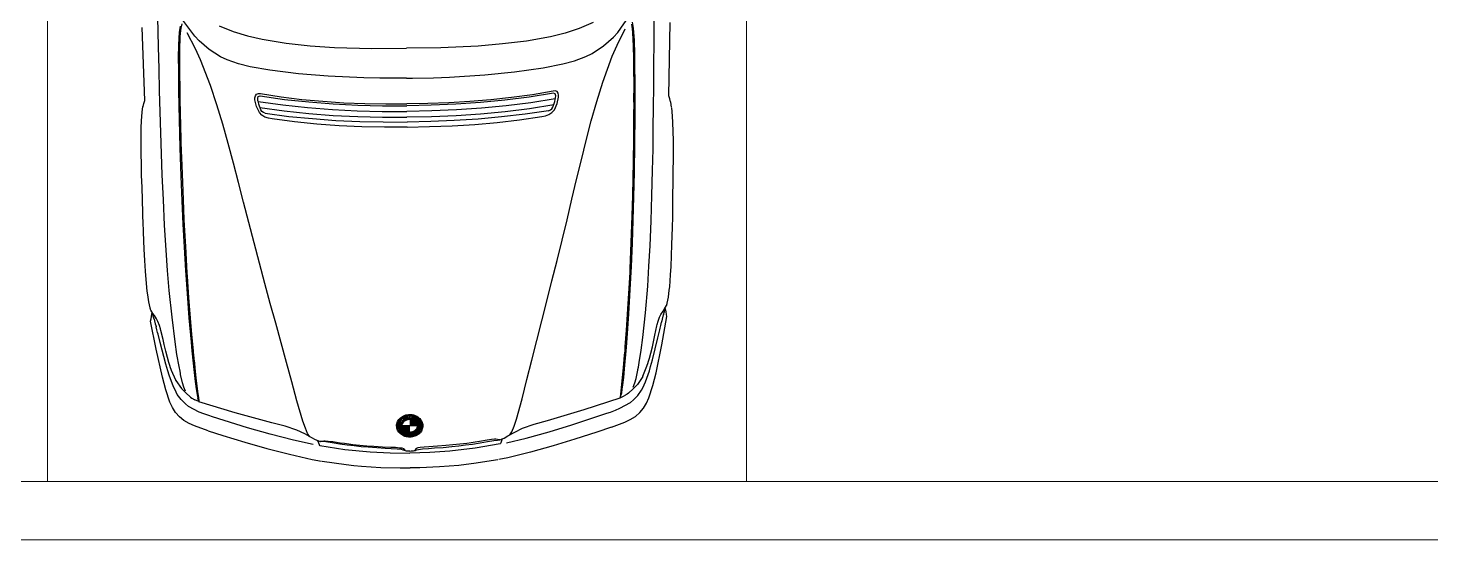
# Model space of a CAD drawing. Header units: inches. Extents: x 13 to 261, y -112 to -47.
# Drawn here: x 52.744 to 57.562, y -83.927 to -82.17 of the extents above; entities that cross this region are included whole.
import ezdxf

# ---------------------------------------------------------------- set-up
doc = ezdxf.new("R2010")
doc.units = ezdxf.units.IN
doc.header["$MEASUREMENT"] = 0
doc.layers.add('BANQUETA', color=2, linetype='Continuous', lineweight=18)
doc.layers.add('CAJONES', color=3, linetype='Continuous', lineweight=20)

msp = doc.modelspace()

# ---------------------------------------------------------------- linework, layer by layer
at = {"linetype": 'Continuous'}
for p, q in [((53.1448, -82.4187), (53.1361, -82.1678)), ((53.3192, -82.2416), (53.2902, -82.1859)), ((54.7672, -82.2287), (54.7952, -82.1724)), ((54.9448, -82.4026), (54.949, -82.1515)), ((53.1357, -82.4603), (53.1362, -82.4578)), ((54.9546, -82.444), (54.9541, -82.4415)), ((53.1637, -83.132), (53.1632, -83.13)), ((54.9386, -83.1162), (54.9391, -83.1142)), ((53.1869, -83.2063), (53.1838, -83.1949)), ((54.9168, -83.1909), (54.9197, -83.1793)), ((53.2519, -83.3798), (53.2514, -83.3788)), ((54.8549, -83.3654), (54.8554, -83.3644)), ((54.777, -83.4386), (54.791, -83.4325)), ((53.3311, -83.4516), (53.317, -83.4457)), ((54.0289, -83.534), (54.0133, -83.5342)), ((54.029, -83.5327), (54.0134, -83.5329)), ((54.0293, -83.5314), (54.0135, -83.5316)), ((54.0296, -83.5301), (54.0137, -83.5303)), ((54.0299, -83.5288), (54.0139, -83.529)), ((54.0304, -83.5275), (54.0142, -83.5277)), ((54.031, -83.5262), (54.0146, -83.5263)), ((54.0317, -83.5249), (54.015, -83.525)), ((54.0285, -83.5236), (54.0155, -83.5237)), ((54.0252, -83.5224), (54.016, -83.5224)), ((54.0219, -83.5211), (54.0166, -83.5211)), ((54.0186, -83.5198), (54.0173, -83.5198)), ((54.0195, -83.5185), (54.018, -83.5185)), ((54.0203, -83.5172), (54.0189, -83.5172)), ((54.0228, -83.5159), (54.0198, -83.5159)), ((54.0221, -83.5146), (54.0208, -83.5146)), ((54.0233, -83.5133), (54.0219, -83.5133)), ((54.024, -83.5172), (54.0219, -83.5172)), ((54.0273, -83.5119), (54.0231, -83.512)), ((54.0262, -83.5106), (54.0244, -83.5107)), ((54.0278, -83.5093), (54.0259, -83.5093)), ((54.0284, -83.5132), (54.0271, -83.5132)), ((54.047, -83.5079), (54.0275, -83.508)), ((54.0287, -83.5171), (54.0283, -83.5171)), ((54.0808, -83.5349), (54.0289, -83.5353)), ((54.0471, -83.5066), (54.0294, -83.5067)), ((54.032, -83.5184), (54.0295, -83.5184)), ((54.047, -83.5092), (54.0301, -83.5093)), ((54.036, -83.5197), (54.0307, -83.5197)), ((54.0326, -83.5236), (54.0307, -83.5236)), ((54.0548, -83.5351), (54.0309, -83.5353)), ((54.047, -83.5105), (54.0313, -83.5106)), ((54.0471, -83.5053), (54.0315, -83.5054)), ((54.0336, -83.5223), (54.0316, -83.5223)), ((54.0347, -83.521), (54.0318, -83.521)), ((54.0469, -83.5118), (54.0324, -83.5119)), ((54.0498, -83.513), (54.0336, -83.5132)), ((54.0472, -83.504), (54.0339, -83.5041)), ((54.0448, -83.5144), (54.0347, -83.5145)), ((54.0376, -83.5183), (54.0352, -83.5184)), ((54.0417, -83.5157), (54.0359, -83.5158)), ((54.0472, -83.5027), (54.0367, -83.5027)), ((54.0394, -83.517), (54.0368, -83.517)), ((54.0473, -83.5014), (54.0403, -83.5014)), ((54.0637, -83.4999), (54.0454, -83.5001)), ((54.0595, -83.5116), (54.0498, -83.5117)), ((54.0526, -83.5104), (54.0511, -83.5104)), ((54.0516, -83.5078), (54.0512, -83.5078)), ((54.0521, -83.5091), (54.0512, -83.5091)), ((54.0572, -83.5013), (54.0519, -83.5013)), ((54.0567, -83.5026), (54.0524, -83.5026)), ((54.0562, -83.5039), (54.0529, -83.5039)), ((54.0557, -83.5052), (54.0534, -83.5052)), ((54.0552, -83.5065), (54.054, -83.5065)), ((54.0547, -83.5078), (54.0545, -83.5078)), ((54.0629, -83.5155), (54.0547, -83.5156)), ((54.0662, -83.5168), (54.0547, -83.5169)), ((54.0686, -83.5181), (54.0547, -83.5182)), ((54.0705, -83.5193), (54.0547, -83.5195)), ((54.0721, -83.5206), (54.0547, -83.5208)), ((54.0734, -83.5219), (54.0547, -83.5221)), ((54.0745, -83.5232), (54.0547, -83.5234)), ((54.0755, -83.5245), (54.0548, -83.5247)), ((54.0763, -83.5258), (54.0548, -83.526)), ((54.077, -83.5271), (54.0548, -83.5273)), ((54.0775, -83.5284), (54.0548, -83.5286)), ((54.078, -83.5297), (54.0548, -83.5299)), ((54.0783, -83.531), (54.0548, -83.5312)), ((54.0786, -83.5323), (54.0548, -83.5325)), ((54.0787, -83.5336), (54.0548, -83.5338)), ((54.0581, -83.5104), (54.0566, -83.5104)), ((54.0581, -83.5091), (54.0571, -83.5091)), ((54.058, -83.5078), (54.0576, -83.5078)), ((54.073, -83.5128), (54.0595, -83.5129)), ((54.0688, -83.5012), (54.0618, -83.5012)), ((54.0724, -83.5024), (54.0619, -83.5025)), ((54.0753, -83.5037), (54.062, -83.5038)), ((54.0777, -83.505), (54.062, -83.5051)), ((54.0798, -83.5063), (54.0621, -83.5064)), ((54.0817, -83.5075), (54.0622, -83.5077)), ((54.0833, -83.5088), (54.0622, -83.509)), ((54.078, -83.5102), (54.0623, -83.5103)), ((54.0772, -83.5115), (54.0624, -83.5116)), ((54.0722, -83.5141), (54.0645, -83.5142)), ((54.0721, -83.5154), (54.0676, -83.5155)), ((54.0727, -83.5167), (54.0699, -83.5168)), ((54.0738, -83.518), (54.0718, -83.518)), ((54.075, -83.5193), (54.0734, -83.5193)), ((54.0762, -83.5206), (54.0748, -83.5206)), ((54.0775, -83.5219), (54.0759, -83.5219)), ((54.0791, -83.5167), (54.0765, -83.5167)), ((54.0778, -83.5154), (54.0767, -83.5154)), ((54.0787, -83.5232), (54.0769, -83.5232)), ((54.0803, -83.518), (54.0777, -83.518)), ((54.0945, -83.5243), (54.0778, -83.5245)), ((54.0949, -83.5256), (54.0785, -83.5258)), ((54.0796, -83.5193), (54.0789, -83.5193)), ((54.0953, -83.5269), (54.0791, -83.5271)), ((54.0956, -83.5282), (54.0796, -83.5284)), ((54.0959, -83.5295), (54.08, -83.5297)), ((54.0827, -83.514), (54.0803, -83.5141)), ((54.0961, -83.5308), (54.0804, -83.531)), ((54.0962, -83.5321), (54.0806, -83.5323)), ((54.0963, -83.5334), (54.0807, -83.5336)), ((54.094, -83.523), (54.0808, -83.5232)), ((54.0964, -83.5347), (54.0808, -83.5349)), ((54.084, -83.5153), (54.0814, -83.5153)), ((54.0834, -83.5166), (54.0826, -83.5166)), ((54.0934, -83.5217), (54.0827, -83.5218)), ((54.0848, -83.5101), (54.083, -83.5101)), ((54.0862, -83.5114), (54.0842, -83.5114)), ((54.0928, -83.5204), (54.0846, -83.5205)), ((54.0874, -83.5127), (54.0854, -83.5127)), ((54.0921, -83.5192), (54.0864, -83.5192)), ((54.0885, -83.514), (54.0866, -83.514)), ((54.0896, -83.5153), (54.0878, -83.5153)), ((54.0914, -83.5179), (54.0883, -83.5179)), ((54.0905, -83.5166), (54.089, -83.5166)), ((54.0289, -83.5353), (54.0133, -83.5355)), ((54.029, -83.5366), (54.0133, -83.5368)), ((54.0291, -83.5379), (54.0135, -83.5381)), ((54.0293, -83.5392), (54.0136, -83.5394)), ((54.0296, -83.5405), (54.0138, -83.5407)), ((54.0301, -83.5418), (54.0141, -83.542)), ((54.0306, -83.5431), (54.0144, -83.5432)), ((54.0312, -83.5444), (54.0147, -83.5445)), ((54.0319, -83.5457), (54.0152, -83.5458)), ((54.0328, -83.547), (54.0157, -83.5471)), ((54.0338, -83.5483), (54.0162, -83.5484)), ((54.0349, -83.5496), (54.0169, -83.5497)), ((54.0363, -83.5509), (54.0176, -83.551)), ((54.0379, -83.5521), (54.0183, -83.5523)), ((54.0398, -83.5534), (54.0192, -83.5536)), ((54.0421, -83.5547), (54.0201, -83.5549)), ((54.0451, -83.556), (54.0211, -83.5562)), ((54.0502, -83.5572), (54.0223, -83.5575)), ((54.0866, -83.5582), (54.0235, -83.5588)), ((54.0853, -83.5595), (54.0249, -83.5601)), ((54.0838, -83.5608), (54.0264, -83.5613)), ((54.0821, -83.5621), (54.028, -83.5626)), ((54.0803, -83.5635), (54.0299, -83.5639)), ((54.0549, -83.5364), (54.031, -83.5366)), ((54.0549, -83.5377), (54.0311, -83.5379)), ((54.0549, -83.539), (54.0314, -83.5392)), ((54.0549, -83.5403), (54.0317, -83.5405)), ((54.0782, -83.5648), (54.032, -83.5652)), ((54.0549, -83.5416), (54.0322, -83.5418)), ((54.0549, -83.5429), (54.0327, -83.5431)), ((54.0549, -83.5442), (54.0334, -83.5444)), ((54.0549, -83.5455), (54.0342, -83.5457)), ((54.0758, -83.5661), (54.0344, -83.5665)), ((54.055, -83.5468), (54.0352, -83.547)), ((54.055, -83.5481), (54.0363, -83.5483)), ((54.073, -83.5674), (54.0373, -83.5677)), ((54.055, -83.5494), (54.0376, -83.5495)), ((54.055, -83.5507), (54.0392, -83.5508)), ((54.0694, -83.5688), (54.0409, -83.569)), ((54.055, -83.552), (54.0411, -83.5521)), ((54.055, -83.5533), (54.0435, -83.5534)), ((54.0643, -83.5701), (54.046, -83.5703)), ((54.055, -83.5546), (54.0468, -83.5547)), ((54.0878, -83.5569), (54.0598, -83.5571)), ((54.0889, -83.5556), (54.0649, -83.5558)), ((54.0899, -83.5543), (54.0679, -83.5545)), ((54.0908, -83.553), (54.0703, -83.5532)), ((54.0917, -83.5517), (54.0721, -83.5518)), ((54.0924, -83.5504), (54.0737, -83.5505)), ((54.0931, -83.549), (54.075, -83.5492)), ((54.0937, -83.5477), (54.0761, -83.5479)), ((54.0942, -83.5464), (54.0771, -83.5466)), ((54.0947, -83.5451), (54.078, -83.5453)), ((54.0951, -83.5438), (54.0787, -83.544)), ((54.0955, -83.5425), (54.0793, -83.5427)), ((54.0957, -83.5412), (54.0797, -83.5414)), ((54.096, -83.5399), (54.0801, -83.5401)), ((54.0962, -83.5386), (54.0804, -83.5388)), ((54.0963, -83.5373), (54.0806, -83.5375)), ((54.0964, -83.536), (54.0808, -83.5362))]:
    msp.add_line(p, q, dxfattribs=at)
for points in [[(53.2847, -83.416), (53.2796, -83.402), (53.275, -83.3871), (53.2682, -83.3586), (53.2682, -83.3586), (53.2677, -83.3561), (53.2661, -83.3481), (53.263, -83.3317), (53.2556, -83.2902), (53.2492, -83.2468), (53.2385, -83.1624), (53.2292, -83.071), (53.2235, -83.002), (53.2184, -82.9325), (53.2132, -82.8466), (53.2089, -82.7601), (53.2051, -82.6737), (53.2025, -82.6012), (53.2003, -82.5292), (53.1982, -82.4572), (53.196, -82.3857), (53.1944, -82.3102), (53.1922, -82.2348), (53.1903, -82.1323)], [(54.0442, -82.3421), (54.0642, -82.342), (54.1362, -82.3403), (54.1916, -82.3383), (54.3131, -82.3307), (54.415, -82.3208), (54.5134, -82.3064), (54.5808, -82.2933), (54.6207, -82.2825), (54.6595, -82.2681), (54.6819, -82.2569), (54.7202, -82.2316), (54.7544, -82.2013), (54.7693, -82.1851), (54.8088, -82.1293)], [(54.8227, -83.4022), (54.8276, -83.3882), (54.8319, -83.3731), (54.8382, -83.3446), (54.8382, -83.3446), (54.8387, -83.3421), (54.8401, -83.3341), (54.8429, -83.3175), (54.8496, -83.276), (54.8552, -83.2324), (54.8644, -83.1478), (54.8721, -83.0563), (54.8765, -82.9872), (54.8804, -82.9177), (54.8841, -82.8316), (54.8868, -82.7451), (54.889, -82.6586), (54.8904, -82.5861), (54.8912, -82.5141), (54.8921, -82.4421), (54.893, -82.3705), (54.8933, -82.295), (54.8941, -82.2195), (54.8942, -82.117)], [(53.2666, -82.1641), (53.2632, -82.1841), (53.2606, -82.2271), (53.26, -82.2721), (53.2601, -82.2836), (53.2603, -82.3016), (53.261, -82.3851), (53.2634, -82.4846), (53.2658, -82.5816), (53.2692, -82.6786), (53.2724, -82.7631), (53.2761, -82.843), (53.2803, -82.9225), (53.285, -83.002), (53.2903, -83.0809), (53.2965, -83.1649), (53.3042, -83.2478), (53.307, -83.2783), (53.3147, -83.3527), (53.3185, -83.3827), (53.3217, -83.4081), (53.3238, -83.4221), (53.3259, -83.4351), (53.3275, -83.4411)], [(53.272, -82.1555), (53.2691, -82.1706), (53.2668, -82.1871), (53.2654, -82.2006), (53.2638, -82.2461), (53.2637, -82.2881), (53.2638, -82.3001), (53.2639, -82.3161), (53.265, -82.3871), (53.2659, -82.4256), (53.2661, -82.4521), (53.2668, -82.4731), (53.2675, -82.4926), (53.2691, -82.5641), (53.2718, -82.6416), (53.2764, -82.7585), (53.2795, -82.828), (53.2843, -82.9195), (53.2896, -83.0104), (53.2902, -83.0229), (53.2954, -83.0944), (53.301, -83.1653), (53.3055, -83.2208), (53.311, -83.2777), (53.3116, -83.2847), (53.3121, -83.2907), (53.3138, -83.3057), (53.3154, -83.3207), (53.317, -83.3357), (53.3181, -83.3477), (53.3208, -83.3706), (53.3263, -83.4176), (53.3295, -83.4396), (53.3305, -83.4486), (53.3311, -83.4526)], [(54.0442, -82.3421), (54.0242, -82.3423), (53.9522, -82.342), (53.8967, -82.341), (53.7751, -82.3355), (53.673, -82.3275), (53.5744, -82.3148), (53.5068, -82.3029), (53.4667, -82.2928), (53.4276, -82.2791), (53.405, -82.2684), (53.3663, -82.2437), (53.3315, -82.214), (53.3164, -82.1981), (53.2759, -82.143)], [(53.4, -82.1624), (53.4482, -82.182), (53.4974, -82.197), (53.548, -82.2086), (53.6306, -82.2218), (53.7132, -82.2306), (53.7967, -82.2363), (53.9248, -82.2402), (54.0433, -82.2396)], [(54.685, -82.1509), (54.6372, -82.1713), (54.5883, -82.1873), (54.5379, -82.1997), (54.4555, -82.2145), (54.3731, -82.2247), (54.2897, -82.2319), (54.1617, -82.2381), (54.0433, -82.2396)], [(54.816, -82.1567), (54.8187, -82.1732), (54.8203, -82.1867), (54.8227, -82.2322), (54.8236, -82.2742), (54.8237, -82.2862), (54.8238, -82.3022), (54.824, -82.3732), (54.8238, -82.4117), (54.8241, -82.4382), (54.8238, -82.4592), (54.8234, -82.4787), (54.8231, -82.5502), (54.8218, -82.6277), (54.8193, -82.7447), (54.8174, -82.8142), (54.8142, -82.9058), (54.8106, -82.9968), (54.8102, -83.0093), (54.8063, -83.0808), (54.8019, -83.1519), (54.7984, -83.2074), (54.794, -83.2645), (54.7935, -83.2715), (54.7931, -83.2775), (54.7917, -83.2925), (54.7903, -83.3075), (54.789, -83.3225), (54.7881, -83.3345), (54.7858, -83.3575), (54.7812, -83.4046), (54.7784, -83.4266), (54.7775, -83.4356), (54.777, -83.4396)], [(54.8185, -82.1502), (54.8222, -82.1702), (54.8256, -82.2131), (54.827, -82.2581), (54.8271, -82.2696), (54.8272, -82.2876), (54.828, -82.3711), (54.8274, -82.4706), (54.8267, -82.5676), (54.8251, -82.6647), (54.8233, -82.7492), (54.8211, -82.8292), (54.8183, -82.9087), (54.815, -82.9883), (54.8112, -83.0673), (54.8064, -83.1513), (54.8002, -83.2344), (54.798, -83.2649), (54.7916, -83.3395), (54.7884, -83.3695), (54.7856, -83.395), (54.7837, -83.4091), (54.7819, -83.4221), (54.7804, -83.4281)], [(54.3982, -83.5666), (54.406, -83.5554), (54.4134, -83.5364), (54.4212, -83.5123), (54.4405, -83.4426), (54.4569, -83.3765), (54.4738, -83.3098), (54.4912, -83.2427), (54.5086, -83.175), (54.526, -83.1074), (54.5434, -83.0377), (54.5608, -82.9675), (54.5782, -82.8979), (54.595, -82.8277), (54.6119, -82.7571), (54.6278, -82.6899), (54.6442, -82.6228), (54.6606, -82.5556), (54.678, -82.4885), (54.6969, -82.4218), (54.7178, -82.3556), (54.7505, -82.2663), (54.7672, -82.2287)], [(53.7121, -83.5727), (53.7041, -83.5617), (53.6964, -83.5428), (53.6882, -83.5189), (53.6676, -83.4495), (53.65, -83.3837), (53.6319, -83.3174), (53.6133, -83.2505), (53.5947, -83.1832), (53.5761, -83.1159), (53.5575, -83.0465), (53.5388, -82.9767), (53.5202, -82.9073), (53.5021, -82.8375), (53.484, -82.7672), (53.4669, -82.7003), (53.4493, -82.6335), (53.4317, -82.5666), (53.4131, -82.4998), (53.393, -82.4335), (53.3709, -82.3677), (53.3366, -82.279), (53.3192, -82.2416)], [(53.139, -82.4397), (53.1414, -82.4292), (53.1448, -82.4187)], [(53.5233, -82.4168), (53.5233, -82.4098), (53.5247, -82.4028), (53.5286, -82.3972), (53.5351, -82.3947), (53.5421, -82.3951)], [(53.5819, -82.4818), (53.5699, -82.4794), (53.5578, -82.4755), (53.5473, -82.4691), (53.5387, -82.4597), (53.529, -82.4387), (53.5233, -82.4168)], [(53.5587, -82.4625), (53.5527, -82.46), (53.5472, -82.4561), (53.5436, -82.4506), (53.5411, -82.4441), (53.539, -82.4377), (53.537, -82.4312), (53.5354, -82.4247), (53.5338, -82.4182), (53.5328, -82.4112), (53.5347, -82.4052), (53.5412, -82.4026)], [(53.5349, -82.4217), (53.619, -82.4339), (53.7041, -82.4432), (53.7891, -82.4494), (53.8747, -82.4537), (53.9597, -82.4559), (54.0452, -82.4561)], [(53.5412, -82.4026), (53.6243, -82.4149), (53.7084, -82.4236), (53.7925, -82.4304), (53.8765, -82.4341), (53.961, -82.4364), (54.045, -82.4366)], [(53.5421, -82.3951), (53.6132, -82.4065), (53.6848, -82.4149), (53.7569, -82.4212), (53.8289, -82.4261), (53.9009, -82.4289), (53.973, -82.4303), (54.045, -82.4301)], [(54.5471, -82.3861), (54.4762, -82.3988), (54.4048, -82.4084), (54.3328, -82.4161), (54.2609, -82.4222), (54.1889, -82.4263), (54.117, -82.429), (54.045, -82.4301)], [(54.5482, -82.3936), (54.4653, -82.4074), (54.3814, -82.4176), (54.2974, -82.4259), (54.2135, -82.4311), (54.129, -82.4349), (54.045, -82.4366)], [(54.5548, -82.4126), (54.4709, -82.4263), (54.386, -82.4371), (54.3011, -82.4448), (54.2157, -82.4506), (54.1307, -82.4544), (54.0452, -82.4561)], [(54.5089, -82.4735), (54.5208, -82.4709), (54.5328, -82.4668), (54.5432, -82.4602), (54.5517, -82.4506), (54.561, -82.4295), (54.5663, -82.4075)], [(54.5317, -82.4538), (54.5377, -82.4512), (54.5431, -82.4472), (54.5466, -82.4416), (54.549, -82.4351), (54.551, -82.4286), (54.5529, -82.4221), (54.5544, -82.4156), (54.5558, -82.4091), (54.5567, -82.4021), (54.5547, -82.3961), (54.5482, -82.3936)], [(54.5663, -82.4075), (54.5662, -82.4005), (54.5647, -82.3935), (54.5606, -82.388), (54.5541, -82.3856), (54.5471, -82.3861)], [(54.9509, -82.4235), (54.9483, -82.413), (54.9448, -82.4026)], [(54.9514, -82.424), (54.9509, -82.4235), (54.9514, -82.424)], [(54.9541, -82.4415), (54.953, -82.433), (54.9516, -82.4235)], [(53.1632, -83.13), (53.1585, -83.1096), (53.1553, -83.0861), (53.1537, -83.0736), (53.1498, -83.0332), (53.1476, -83.0042), (53.1457, -82.9677), (53.1434, -82.9287), (53.1409, -82.8702), (53.139, -82.8343), (53.1389, -82.8188), (53.1383, -82.8038), (53.1369, -82.7598), (53.1355, -82.7173), (53.1341, -82.6753), (53.1333, -82.6373), (53.1325, -82.6013), (53.1322, -82.5713), (53.1324, -82.5428), (53.1331, -82.5098), (53.1348, -82.4713), (53.1357, -82.4608)], [(53.1362, -82.4578), (53.1371, -82.4493), (53.1384, -82.4398)], [(53.1385, -82.4402), (53.139, -82.4397), (53.1385, -82.4402)], [(53.5406, -82.4426), (53.6242, -82.4544), (53.7082, -82.4636), (53.7923, -82.4699), (53.8763, -82.4741), (53.9609, -82.4759), (54.0454, -82.4761)], [(53.5587, -82.4625), (53.6393, -82.4733), (53.7204, -82.481), (53.8015, -82.4868), (53.883, -82.4906), (53.964, -82.4924), (54.0455, -82.4926)], [(54.5495, -82.4336), (54.4661, -82.4469), (54.3822, -82.4576), (54.2983, -82.4654), (54.2143, -82.4711), (54.1299, -82.4744), (54.0454, -82.4761)], [(54.5317, -82.4538), (54.4513, -82.466), (54.3704, -82.4752), (54.2894, -82.4824), (54.208, -82.4877), (54.127, -82.4909), (54.0455, -82.4926)], [(54.0457, -82.5101), (54.1232, -82.5084), (54.2006, -82.5057), (54.2781, -82.501), (54.355, -82.4944), (54.432, -82.4852), (54.5089, -82.4735)], [(54.9391, -83.1142), (54.9434, -83.0936), (54.9462, -83.0701), (54.9476, -83.0576), (54.9507, -83.0171), (54.9525, -82.988), (54.9537, -82.9515), (54.9553, -82.9125), (54.9568, -82.854), (54.958, -82.818), (54.9578, -82.8025), (54.9582, -82.7875), (54.9588, -82.7435), (54.9594, -82.701), (54.96, -82.659), (54.9602, -82.621), (54.9604, -82.5849), (54.9601, -82.555), (54.9594, -82.5265), (54.9581, -82.4935), (54.9557, -82.455), (54.9546, -82.4445)], [(54.0457, -82.5101), (53.9682, -82.5098), (53.8907, -82.5085), (53.8131, -82.5052), (53.7361, -82.4999), (53.659, -82.4921), (53.5819, -82.4818)], [(53.1642, -83.134), (53.1642, -83.134), (53.1637, -83.132)], [(53.1663, -83.1385), (53.1652, -83.1365), (53.1642, -83.134)], [(53.1651, -83.1755), (53.1665, -83.1685), (53.168, -83.1595), (53.1703, -83.1452)], [(53.1779, -83.1569), (53.1729, -83.1495), (53.1663, -83.1385)], [(53.177, -83.1694), (53.1734, -83.159), (53.1704, -83.1454)], [(54.9043, -83.187), (54.9077, -83.1759), (54.913, -83.1619), (54.9175, -83.1529), (54.9249, -83.1413)], [(54.9249, -83.1413), (54.9298, -83.1337), (54.9362, -83.1227)], [(54.926, -83.1538), (54.9294, -83.1432), (54.9322, -83.1296)], [(54.938, -83.1597), (54.9365, -83.1527), (54.9349, -83.1437), (54.9323, -83.1294)], [(54.9362, -83.1227), (54.9372, -83.1207), (54.9382, -83.1182)], [(54.9382, -83.1182), (54.9382, -83.1182), (54.9386, -83.1162)], [(53.2058, -83.3687), (53.184, -83.2724), (53.1651, -83.1755)], [(53.177, -83.1694), (53.1786, -83.1749), (53.1812, -83.1849), (53.1827, -83.1909), (53.1838, -83.1939), (53.1838, -83.1949)], [(53.1993, -83.2022), (53.1957, -83.1913), (53.1901, -83.1773), (53.1855, -83.1683), (53.1779, -83.1569)], [(54.7445, -83.4879), (54.7609, -83.4818), (54.7768, -83.4751), (54.8132, -83.4548), (54.8231, -83.4462), (54.8384, -83.4306), (54.8508, -83.413), (54.8552, -83.4049), (54.865, -83.3838), (54.8738, -83.3593), (54.8777, -83.3462), (54.8821, -83.3312), (54.8884, -83.3091), (54.9067, -83.2335), (54.9134, -83.2054), (54.9149, -83.1999), (54.9168, -83.1909)], [(54.8739, -83.3168), (54.8778, -83.3032), (54.8826, -83.2857), (54.888, -83.2636), (54.8928, -83.2416), (54.8966, -83.224), (54.9033, -83.1925), (54.9043, -83.187)], [(54.9008, -83.3535), (54.9209, -83.2568), (54.938, -83.1597)], [(54.926, -83.1538), (54.9245, -83.1593), (54.9221, -83.1693), (54.9207, -83.1753), (54.9197, -83.1783), (54.9197, -83.1793)], [(53.3645, -83.5003), (53.348, -83.4944), (53.3319, -83.4881), (53.2952, -83.4684), (53.2851, -83.46), (53.2695, -83.4446), (53.2568, -83.4272), (53.2523, -83.4193), (53.2421, -83.3984), (53.2329, -83.3739), (53.2288, -83.361), (53.2241, -83.346), (53.2174, -83.3241), (53.1978, -83.2487), (53.1905, -83.2208), (53.189, -83.2153), (53.1869, -83.2063)], [(53.232, -83.3314), (53.2279, -83.318), (53.2227, -83.3005), (53.217, -83.2786), (53.2118, -83.2566), (53.2077, -83.2392), (53.2004, -83.2077), (53.1993, -83.2022)], [(53.2514, -83.3788), (53.2371, -83.3454), (53.2325, -83.3329), (53.232, -83.3314)], [(54.8554, -83.3644), (54.8691, -83.3308), (54.8734, -83.3183), (54.8739, -83.3168)], [(53.3625, -83.5523), (53.3163, -83.5357), (53.2977, -83.5274), (53.2796, -83.5165), (53.264, -83.5042), (53.2509, -83.4893), (53.2403, -83.4724), (53.2316, -83.4539), (53.2172, -83.4121), (53.2058, -83.3687)], [(53.2519, -83.3798), (53.2707, -83.4071), (53.2857, -83.4214)], [(54.7474, -83.5399), (54.7933, -83.5225), (54.8117, -83.5138), (54.8296, -83.5027), (54.845, -83.49), (54.8578, -83.4749), (54.8682, -83.4578), (54.8765, -83.4392), (54.8901, -83.3971), (54.9008, -83.3535)], [(54.8549, -83.3654), (54.8366, -83.3931), (54.8219, -83.4077)], [(53.2857, -83.4214), (53.3019, -83.4363), (53.3065, -83.4398), (53.317, -83.4457)], [(54.777, -83.4386), (54.7785, -83.4346), (54.7804, -83.4281)], [(54.8219, -83.4077), (54.8059, -83.4229), (54.8014, -83.4264), (54.791, -83.4325)], [(53.3311, -83.4516), (53.3295, -83.4476), (53.3275, -83.4411)], [(53.6675, -83.5501), (53.6273, -83.5369), (53.5812, -83.5248), (53.4554, -83.4904), (53.3311, -83.4526)], [(54.4424, -83.5431), (54.4823, -83.5293), (54.5282, -83.5164), (54.6534, -83.4797), (54.777, -83.4396)], [(53.7235, -83.5997), (53.6553, -83.5847), (53.5761, -83.5639), (53.4979, -83.5416), (53.3775, -83.5041), (53.3645, -83.5003)], [(54.0831, -83.5103), (54.0895, -83.517), (54.0795, -83.5241), (54.0729, -83.517)], [(54.0781, -83.5156), (54.0808, -83.5185), (54.0792, -83.5196), (54.0765, -83.5167)], [(54.0804, -83.5144), (54.0829, -83.517), (54.0845, -83.5159), (54.082, -83.5133), (54.082, -83.5133)], [(54.3873, -83.5938), (54.4552, -83.5775), (54.534, -83.5553), (54.6118, -83.5316), (54.7315, -83.492), (54.7445, -83.4879)], [(53.3625, -83.5523), (53.4131, -83.5683), (53.4883, -83.5912), (53.564, -83.613), (53.6417, -83.6328), (53.7199, -83.6506), (53.7514, -83.6563)], [(53.7463, -83.5888), (53.7313, -83.583), (53.7182, -83.5761), (53.6941, -83.5628), (53.6675, -83.5501)], [(54.3643, -83.5833), (54.3638, -83.5833), (54.3623, -83.5833), (54.3603, -83.5829), (54.3563, -83.5824), (54.3508, -83.5814), (54.3463, -83.5815), (54.3353, -83.5826), (54.3203, -83.5847), (54.2948, -83.5889), (54.2799, -83.5911), (54.2654, -83.5937), (54.2509, -83.5953), (54.2269, -83.5986), (54.2029, -83.6008), (54.179, -83.603), (54.15, -83.6052), (54.1205, -83.607), (54.1045, -83.6081), (54.091, -83.6098), (54.083, -83.6108), (54.078, -83.6129), (54.0746, -83.6149), (54.0741, -83.6169), (54.0736, -83.6179), (54.0736, -83.6189), (54.0736, -83.6194), (54.0746, -83.6194), (54.0761, -83.6189), (54.0791, -83.6179), (54.0851, -83.6163), (54.0991, -83.6147), (54.1195, -83.613), (54.14, -83.6113), (54.1695, -83.6091), (54.199, -83.6063), (54.223, -83.6041), (54.2469, -83.6009), (54.2709, -83.5977), (54.2964, -83.5939), (54.3218, -83.5892), (54.3438, -83.5855), (54.3563, -83.5839), (54.3623, -83.5833), (54.3643, -83.5833)], [(54.7474, -83.5399), (54.6971, -83.5568), (54.6223, -83.581), (54.547, -83.6042), (54.4697, -83.6254), (54.3918, -83.6446), (54.3604, -83.6509)], [(54.3643, -83.5833), (54.3792, -83.5772), (54.3922, -83.5701), (54.4161, -83.5564), (54.4424, -83.5431)], [(54.372, -83.5802), (54.3674, -83.5938), (54.3664, -83.5958), (54.3649, -83.5973)], [(53.7386, -83.5858), (53.7434, -83.5994), (53.7444, -83.6014), (53.7459, -83.6029)], [(53.7459, -83.6029), (53.8321, -83.6161), (53.9191, -83.6243), (53.9877, -83.6277), (54.0557, -83.6286)], [(53.7463, -83.5888), (53.7468, -83.5888), (53.7483, -83.5888), (53.7503, -83.5883), (53.7543, -83.5878), (53.7598, -83.5867), (53.7643, -83.5867), (53.7753, -83.5876), (53.7903, -83.5895), (53.8159, -83.5932), (53.8309, -83.5951), (53.8454, -83.5975), (53.8599, -83.5988), (53.8839, -83.6016), (53.908, -83.6034), (53.932, -83.6052), (53.961, -83.6069), (53.9905, -83.6082), (54.0065, -83.609), (54.02, -83.6104), (54.028, -83.6113), (54.033, -83.6133), (54.0366, -83.6153), (54.0371, -83.6172), (54.0376, -83.6182), (54.0376, -83.6192), (54.0376, -83.6197), (54.0366, -83.6198), (54.0351, -83.6193), (54.0321, -83.6183), (54.0261, -83.6168), (54.0121, -83.6155), (53.9916, -83.6142), (53.971, -83.6128), (53.9415, -83.6111), (53.912, -83.6089), (53.888, -83.6071), (53.864, -83.6043), (53.8399, -83.6015), (53.8144, -83.5982), (53.7889, -83.594), (53.7668, -83.5907), (53.7543, -83.5893), (53.7483, -83.5888), (53.7463, -83.5888)], [(54.0556, -83.6216), (54.0516, -83.6216), (54.0471, -83.6217), (54.0436, -83.6217), (54.0401, -83.6207), (54.0371, -83.6197)], [(54.0556, -83.6216), (54.0596, -83.6215), (54.0641, -83.6215), (54.0676, -83.6215), (54.0711, -83.6204), (54.0741, -83.6194)], [(54.3649, -83.5973), (54.279, -83.6121), (54.1921, -83.6219), (54.1237, -83.6265), (54.0557, -83.6286)], [(53.7539, -83.6568), (53.837, -83.6685), (53.8631, -83.6713), (53.8891, -83.6741), (53.9556, -83.678), (54.0221, -83.6799), (54.0561, -83.6796)], [(54.3579, -83.6514), (54.275, -83.6646), (54.249, -83.6679), (54.2231, -83.6711), (54.1566, -83.6762), (54.0901, -83.6793), (54.0561, -83.6796)]]:
    msp.add_lwpolyline(points, dxfattribs=at)
for points in [[(54.0098, -83.5355, -0.056462), (54.0106, -83.5279, -0.055115), (54.0131, -83.5205, -0.052786), (54.0172, -83.5138, -0.05002), (54.0228, -83.5078, -0.047333), (54.0296, -83.5029, -0.045092), (54.0373, -83.4992, -0.043513), (54.0457, -83.4969, -0.042704), (54.0545, -83.4961, -0.042704), (54.0633, -83.4968, -0.043513), (54.0717, -83.4989, -0.045092), (54.0796, -83.5024, -0.047333), (54.0864, -83.5072, -0.05002), (54.0921, -83.5131, -0.052786), (54.0963, -83.5198, -0.055115), (54.0989, -83.5271, -0.056462), (54.0998, -83.5347, -0.056462), (54.099, -83.5423, -0.055115), (54.0966, -83.5496, -0.052786), (54.0925, -83.5564, -0.05002), (54.0869, -83.5624, -0.047333), (54.0801, -83.5673, -0.045092), (54.0724, -83.571, -0.043513), (54.064, -83.5733, -0.042704), (54.0552, -83.5741, -0.042704), (54.0464, -83.5734, -0.043513), (54.0379, -83.5713, -0.045092), (54.0301, -83.5677, -0.047333), (54.0233, -83.5629, -0.05002), (54.0176, -83.5571, -0.052786), (54.0134, -83.5504, -0.055115), (54.0108, -83.5431, -0.056462)], [(54.0545, -83.4991, -0.042704), (54.0626, -83.4997, -0.043513), (54.0704, -83.5017, -0.045092), (54.0777, -83.5049, -0.047333), (54.084, -83.5094, -0.05002), (54.0892, -83.5148, -0.052786), (54.0931, -83.521, -0.055115), (54.0955, -83.5277, -0.056462), (54.0964, -83.5347, -0.056462), (54.0956, -83.5417, -0.055115), (54.0933, -83.5485, -0.052786), (54.0896, -83.5548, -0.05002), (54.0844, -83.5603, -0.047333), (54.0782, -83.5648, -0.045092), (54.071, -83.5682, -0.043513), (54.0633, -83.5703, -0.042704), (54.0552, -83.5711, -0.042704), (54.0471, -83.5705, -0.043513), (54.0392, -83.5685, -0.045092), (54.032, -83.5652, -0.047333), (54.0257, -83.5608, -0.05002), (54.0205, -83.5554, -0.052786), (54.0166, -83.5492, -0.055115), (54.0142, -83.5425, -0.056462), (54.0133, -83.5355, -0.056462), (54.014, -83.5284, -0.055115), (54.0163, -83.5217, -0.052786), (54.0201, -83.5154, -0.05002), (54.0252, -83.5099, -0.047333), (54.0315, -83.5054, -0.045092), (54.0387, -83.502, -0.043513), (54.0464, -83.4999, -0.042704)], [(54.0546, -83.5126, -0.042704), (54.0597, -83.513, -0.043513), (54.0646, -83.5142, -0.045092), (54.0691, -83.5163, -0.047333), (54.0731, -83.519, -0.05002), (54.0763, -83.5224, -0.052786), (54.0788, -83.5263, -0.055115), (54.0803, -83.5305, -0.056462), (54.0808, -83.5349, -0.056462), (54.0803, -83.5392, -0.055115), (54.0789, -83.5435, -0.052786), (54.0765, -83.5474, -0.05002), (54.0733, -83.5508, -0.047333), (54.0694, -83.5537, -0.045092), (54.065, -83.5558, -0.043513), (54.0601, -83.5571, -0.042704), (54.055, -83.5576, -0.042704), (54.05, -83.5572, -0.043513), (54.0451, -83.556, -0.045092), (54.0406, -83.5539, -0.047333), (54.0366, -83.5512, -0.05002), (54.0334, -83.5478, -0.052786), (54.0309, -83.5439, -0.055115), (54.0294, -83.5397, -0.056462), (54.0289, -83.5353, -0.056462), (54.0293, -83.5309, -0.055115), (54.0308, -83.5267, -0.052786), (54.0331, -83.5228, -0.05002), (54.0363, -83.5193, -0.047333), (54.0403, -83.5165, -0.045092), (54.0447, -83.5144, -0.043513), (54.0496, -83.5131, -0.042704)]]:
    msp.add_lwpolyline(points, format="xyb", close=True, dxfattribs=at)
for points in [[(54.0291, -83.5082), (54.037, -83.5169), (54.0341, -83.5192), (54.0282, -83.5169), (54.0322, -83.5214), (54.0303, -83.5243), (54.0186, -83.5198), (54.0207, -83.5167), (54.0251, -83.5184), (54.0219, -83.5148), (54.0243, -83.5122), (54.0292, -83.514), (54.0262, -83.5107)], [(54.0618, -83.5008), (54.0624, -83.512), (54.0582, -83.5115), (54.058, -83.507), (54.0561, -83.5116), (54.0531, -83.5116), (54.0512, -83.507), (54.0511, -83.5116), (54.0469, -83.5121), (54.0473, -83.501), (54.0515, -83.5005), (54.0546, -83.5081), (54.0575, -83.5005)]]:
    msp.add_lwpolyline(points, close=True, dxfattribs=at)
for points in [[(54.0729, -83.517, -0.053032), (54.0725, -83.5165, -0.055748), (54.0722, -83.5159, -0.057627), (54.0721, -83.5152, -0.058156), (54.0721, -83.5146, -0.057179), (54.0722, -83.514, -0.054981), (54.0725, -83.5134, -0.052134), (54.073, -83.5128, -0.049237), (54.0735, -83.5124, -0.046745), (54.0742, -83.5121, -0.044932), (54.0749, -83.5119, -0.043938), (54.0756, -83.5118, -0.043818), (54.0764, -83.5118, -0.044576), (54.0771, -83.512, -0.044576)], [(54.0765, -83.5167, -0.051748), (54.0764, -83.5165, -0.054351), (54.0763, -83.5164, -0.056193), (54.0763, -83.5162, -0.056799), (54.0763, -83.516, -0.055997), (54.0763, -83.5159, -0.054011), (54.0764, -83.5157, -0.051346), (54.0765, -83.5156, -0.048556), (54.0766, -83.5155, -0.046081), (54.0768, -83.5154, -0.044201), (54.077, -83.5153, -0.043062), (54.0772, -83.5153, -0.042729), (54.0774, -83.5153, -0.043217), (54.0776, -83.5153, -0.044502), (54.0778, -83.5154, -0.04651), (54.0779, -83.5155, -0.049071), (54.0781, -83.5156, -0.049071)], [(54.0771, -83.512, -0.057431), (54.0772, -83.5114, -0.05562), (54.0774, -83.5108, -0.052954), (54.0778, -83.5103, -0.050038), (54.0783, -83.5099, -0.047381), (54.0788, -83.5096, -0.045314), (54.0794, -83.5093, -0.044018), (54.0801, -83.5092, -0.04357), (54.0808, -83.5092, -0.043992), (54.0814, -83.5093, -0.045263), (54.0821, -83.5095, -0.047309), (54.0826, -83.5099, -0.049952), (54.0831, -83.5103, -0.049952)], [(54.082, -83.5133, 0.049195), (54.0819, -83.5131, 0.046619), (54.0817, -83.5131, 0.044593), (54.0815, -83.513, 0.043291), (54.0813, -83.5129, 0.042789), (54.0811, -83.5129, 0.04311), (54.081, -83.513, 0.044241), (54.0808, -83.513, 0.046119), (54.0806, -83.5131, 0.048595), (54.0805, -83.5133, 0.051392), (54.0803, -83.5134, 0.054067), (54.0803, -83.5136, 0.056064), (54.0802, -83.5137, 0.056876), (54.0802, -83.5139, 0.056274), (54.0803, -83.5141, 0.054429), (54.0803, -83.5142, 0.051819), (54.0804, -83.5144, 0.051819)]]:
    msp.add_lwpolyline(points, format="xyb", dxfattribs=at)
at = {"layer": 'BANQUETA'}
msp.add_line((47.2507, -83.9268), (65.4507, -83.9268), dxfattribs=at)
at = {"layer": 'CAJONES'}
for p, q in [((52.8115, -78.7268), (52.8115, -83.7268)), ((55.2115, -78.7268), (55.2115, -83.7268)), ((48.0115, -83.7268), (64.8115, -83.7268))]:
    msp.add_line(p, q, dxfattribs=at)

doc.saveas('drawing.dxf')
